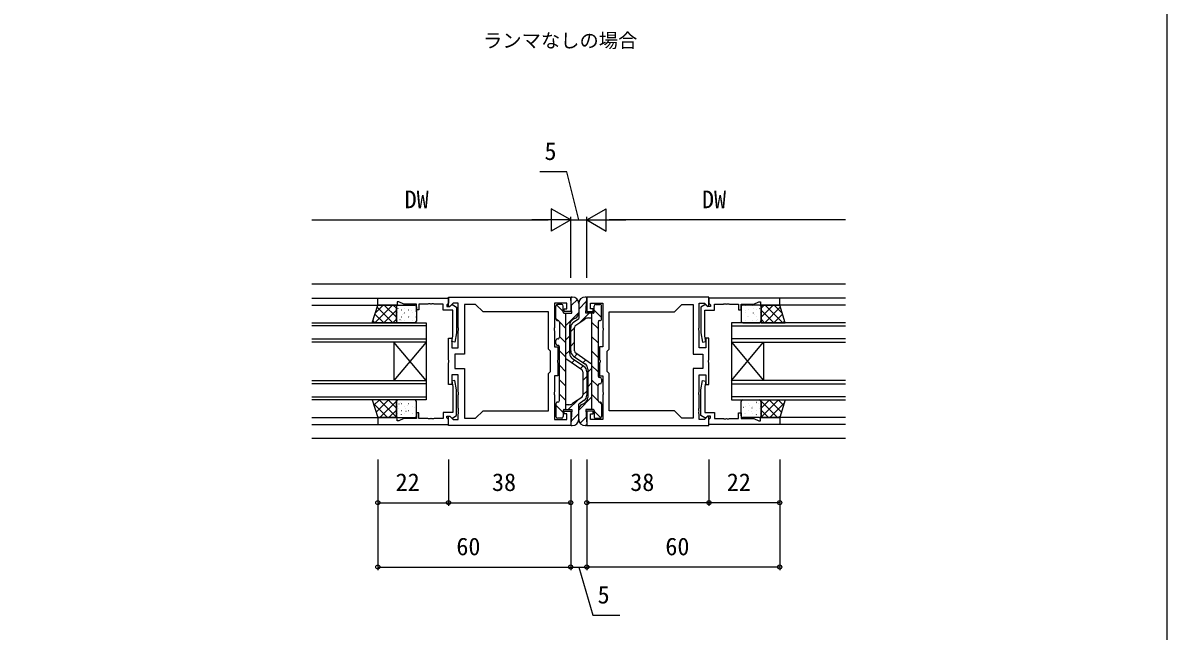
# Model space of a CAD drawing. Units: millimetres, scale not verified. Extents: x -437 to 438, y -681 to 679.
# Drawn here: x 82.4 to 438.3, y -119.5 to 69.8 of the extents above; entities that cross this region are included whole.
import ezdxf
from ezdxf.enums import TextEntityAlignment as Align

# ---------------------------------------------------------------- set-up
doc = ezdxf.new("R2010")
doc.units = ezdxf.units.MM
doc.header["$LTSCALE"] = 4
for name, color, linetype in [('0-1_USER1', 3, 'Continuous'), ('0-2_YKK_11', 7, 'Continuous'), ('0-3_YKK_12', 2, 'Continuous'), ('0-4_YKK_13', 4, 'Continuous'), ('0-6_YKK_D', 6, 'Continuous'), ('0-7_YKK_ZWAK', 7, 'Continuous')]:
    doc.layers.add(name, color=color, linetype=linetype)
doc.styles.add('ＭＳ ゴシック', font='')
doc.styles.get('ＭＳ ゴシック').set_extended_font_data('MS Gothic')

msp = doc.modelspace()

# ---------------------------------------------------------------- linework, layer by layer
at = {"layer": '0-2_YKK_11'}
for points in [[(192.8, -15.8), (214.8, -15.8), (214.8, -17.43), (214.5, -17.73), (214.3, -17.93), (214.3, -18.4), (215.25, -18.4), (215.75, -17.9), (216.088, -17.9), (217.3, -18.6), (217.3, -26.608), (216.792, -29.487), (215.808, -29.313), (216.1, -27.655), (216.1, -19.6), (213.1, -19.6), (213.1, -17.73), (210.308, -17.73), (210.125, -17.61), (209.575, -17.61), (209.392, -17.73), (209.308, -17.73), (209.125, -17.61), (208.575, -17.61), (208.392, -17.73), (205.6, -17.73), (205.6, -19.5), (204.8, -19.5), (204.8, -17.73), (200.866, -17.73), (199.3, -17), (198.8, -17), (198.8, -18), (192.8, -18)], [(317.8, -15.8), (295.8, -15.8), (295.8, -17.43), (296.1, -17.73), (296.3, -17.93), (296.3, -18.4), (295.35, -18.4), (294.85, -17.9), (294.512, -17.9), (293.3, -18.6), (293.3, -26.608), (293.808, -29.487), (294.792, -29.313), (294.5, -27.655), (294.5, -19.6), (297.5, -19.6), (297.5, -17.73), (300.292, -17.73), (300.475, -17.61), (301.025, -17.61), (301.208, -17.73), (301.292, -17.73), (301.475, -17.61), (302.025, -17.61), (302.208, -17.73), (305, -17.73), (305, -19.5), (305.8, -19.5), (305.8, -17.73), (309.735, -17.73), (311.3, -17), (311.8, -17), (311.8, -18), (317.8, -18)], [(225.53, -50.9), (245.87, -50.9), (245.87, -39.33), (246.5, -38.7), (246.5, -32.3), (245.87, -31.67), (245.87, -20.1), (225.53, -20.1), (223.23, -17.8), (219.73, -17.8), (219.73, -33.23), (216.73, -33.23), (216.73, -37.77), (219.73, -37.77), (219.73, -53.2), (223.23, -53.2)], [(285.07, -50.9), (264.73, -50.9), (264.73, -39.33), (264.1, -38.7), (264.1, -32.3), (264.73, -31.67), (264.73, -20.1), (285.07, -20.1), (287.37, -17.8), (290.87, -17.8), (290.87, -33.23), (293.87, -33.23), (293.87, -37.77), (290.87, -37.77), (290.87, -53.2), (287.37, -53.2)], [(192.8, -55.2), (214.8, -55.2), (214.8, -53.57), (214.5, -53.27), (214.3, -53.07), (214.3, -52.6), (215.25, -52.6), (215.75, -53.1), (216.088, -53.1), (217.3, -52.4), (217.3, -44.392), (216.792, -41.513), (215.808, -41.687), (216.1, -43.345), (216.1, -51.4), (213.1, -51.4), (213.1, -53.27), (210.308, -53.27), (210.125, -53.39), (209.575, -53.39), (209.392, -53.27), (209.308, -53.27), (209.125, -53.39), (208.575, -53.39), (208.392, -53.27), (205.6, -53.27), (205.6, -51.5), (204.8, -51.5), (204.8, -53.27), (200.866, -53.27), (199.3, -54), (198.8, -54), (198.8, -53), (192.8, -53)], [(317.8, -55.2), (295.8, -55.2), (295.8, -53.57), (296.1, -53.27), (296.3, -53.07), (296.3, -52.6), (295.35, -52.6), (294.85, -53.1), (294.512, -53.1), (293.3, -52.4), (293.3, -44.392), (293.808, -41.513), (294.792, -41.687), (294.5, -43.345), (294.5, -51.4), (297.5, -51.4), (297.5, -53.27), (300.292, -53.27), (300.475, -53.39), (301.025, -53.39), (301.208, -53.27), (301.292, -53.27), (301.475, -53.39), (302.025, -53.39), (302.208, -53.27), (305, -53.27), (305, -51.5), (305.8, -51.5), (305.8, -53.27), (309.735, -53.27), (311.3, -54), (311.8, -54), (311.8, -53), (317.8, -53)]]:
    msp.add_lwpolyline(points, close=True, dxfattribs=at)
for points in [[(214.8, -15.5), (252.8, -15.5), (252.8, -20), (250.8, -20), (250.8, -19.2), (251.6, -19.2), (251.6, -17.43), (247.8, -17.43), (247.8, -25.042), (247.68, -25.225), (247.68, -25.775), (247.8, -25.958), (247.8, -31), (248.8, -31), (248.8, -35.042), (248.68, -35.225), (248.68, -35.775), (248.8, -35.958), (248.8, -40), (247.8, -40), (247.8, -45.042), (247.68, -45.225), (247.68, -45.775), (247.8, -45.958), (247.8, -53.57), (251.6, -53.57), (251.6, -51.8), (250.8, -51.8), (250.8, -51), (252.8, -51), (252.8, -55.5), (214.8, -55.5), (214.8, -52.699), (215.17, -52.546), (216.194, -53.57), (217.8, -53.57), (217.8, -51.958), (217.92, -51.775), (217.92, -51.225), (217.8, -51.042)], [(217.8, -51.042), (217.8, -50.958), (217.92, -50.775), (217.92, -50.225), (217.8, -50.042), (217.8, -45.958), (217.92, -45.775), (217.92, -45.225), (217.8, -45.042), (217.8, -39.7), (215.8, -39.7), (215.8, -42.7), (214.8, -42.7), (214.8, -35.958), (214.92, -35.775), (214.92, -35.225), (214.8, -35.042), (214.8, -28.3), (215.8, -28.3), (215.8, -31.3), (217.8, -31.3), (217.8, -25.958), (217.92, -25.775), (217.92, -25.225), (217.8, -25.042), (217.8, -17.43), (216.194, -17.43), (215.17, -18.454), (214.8, -18.3), (214.8, -15.5)], [(295.8, -15.5), (257.8, -15.5), (257.8, -20), (259.8, -20), (259.8, -19.2), (259, -19.2), (259, -17.43), (262.8, -17.43), (262.8, -25.042), (262.92, -25.225), (262.92, -25.775), (262.8, -25.958), (262.8, -31), (261.8, -31), (261.8, -35.042), (261.92, -35.225), (261.92, -35.775), (261.8, -35.958), (261.8, -40), (262.8, -40), (262.8, -45.042), (262.92, -45.225), (262.92, -45.775), (262.8, -45.958), (262.8, -53.57), (259, -53.57), (259, -51.8), (259.8, -51.8), (259.8, -51), (257.8, -51), (257.8, -55.5), (295.8, -55.5), (295.8, -52.699), (295.43, -52.546), (294.406, -53.57), (292.8, -53.57), (292.8, -51.958), (292.68, -51.775), (292.68, -51.225), (292.8, -51.042)], [(292.8, -51.042), (292.8, -50.958), (292.68, -50.775), (292.68, -50.225), (292.8, -50.042), (292.8, -45.958), (292.68, -45.775), (292.68, -45.225), (292.8, -45.042), (292.8, -39.7), (294.8, -39.7), (294.8, -42.7), (295.8, -42.7), (295.8, -35.958), (295.68, -35.775), (295.68, -35.225), (295.8, -35.042), (295.8, -28.3), (294.8, -28.3), (294.8, -31.3), (292.8, -31.3), (292.8, -25.958), (292.68, -25.775), (292.68, -25.225), (292.8, -25.042), (292.8, -17.43), (294.406, -17.43), (295.43, -18.454), (295.8, -18.3), (295.8, -15.5)]]:
    msp.add_lwpolyline(points, dxfattribs=at)
at = {"layer": '0-3_YKK_12'}
for p, q in [((338.3, -11.5), (172.3, -11.5)), ((172.3, -15.8), (214.8, -15.8)), ((338.3, -15.8), (295.8, -15.8)), ((172.3, -18), (192.8, -18)), ((338.3, -18), (317.8, -18)), ((172.3, -23.5), (207.8, -23.5)), ((207.8, -24.5), (172.3, -24.5)), ((207.8, -23.5), (207.8, -29.5)), ((338.3, -23.5), (302.8, -23.5)), ((302.8, -23.5), (302.8, -29.5)), ((302.8, -24.5), (338.3, -24.5)), ((172.3, -28.5), (207.8, -28.5)), ((207.8, -29.5), (172.3, -29.5)), ((197.8, -29.5), (197.8, -41.5)), ((207.8, -29.5), (197.8, -41.5)), ((207.8, -41.5), (197.8, -29.5)), ((207.8, -29.5), (207.8, -41.5)), ((338.3, -28.5), (302.8, -28.5)), ((302.8, -29.5), (338.3, -29.5)), ((302.8, -29.5), (302.8, -41.5)), ((302.8, -29.5), (312.8, -41.5)), ((302.8, -41.5), (312.8, -29.5)), ((312.8, -29.5), (312.8, -41.5)), ((172.3, -41.5), (207.8, -41.5)), ((207.8, -42.5), (172.3, -42.5)), ((207.8, -41.5), (207.8, -47.5)), ((338.3, -41.5), (302.8, -41.5)), ((302.8, -41.5), (302.8, -47.5)), ((302.8, -42.5), (338.3, -42.5)), ((172.3, -46.5), (207.8, -46.5)), ((207.8, -47.5), (172.3, -47.5)), ((338.3, -46.5), (302.8, -46.5)), ((302.8, -47.5), (338.3, -47.5)), ((172.3, -53), (192.8, -53)), ((338.3, -53), (317.8, -53)), ((172.3, -55.2), (214.8, -55.2)), ((338.3, -55.2), (295.8, -55.2)), ((338.3, -59.5), (172.3, -59.5))]:
    msp.add_line(p, q, dxfattribs=at)
at = {"layer": '0-4_YKK_13'}
for p, q in [((252.951, -18.169), (254.865, -16.255)), ((253.1, -15.5), (253.3, -15.5)), ((257.736, -16.824), (255.3, -19.259)), ((255.3, -17.5), (255.3, -22.2)), ((255.3, -17.5), (255.3, -20.343)), ((257.5, -15.5), (257.3, -15.5)), ((257.5, -20.5), (257.8, -15.819)), ((197.335, -18), (191.835, -23.5)), ((191.924, -20.78), (194.644, -23.5)), ((194.507, -18), (192.015, -20.492)), ((192.602, -18.629), (197.472, -23.5)), ((198.585, -19.578), (194.663, -23.5)), ((194.801, -18), (198.585, -21.784)), ((197.629, -18), (198.585, -18.955)), ((198.585, -23), (198.585, -18.5)), ((198.88, -18.215), (198.918, -18.215)), ((198.88, -20.457), (198.918, -20.457)), ((199.004, -18.181), (199.012, -18.183)), ((199.015, -19.098), (199.078, -19.139)), ((199.085, -18), (204.3, -18)), ((200.091, -19.426), (200.129, -19.426)), ((200.613, -20.881), (200.62, -20.883)), ((201.032, -20.433), (201.095, -20.474)), ((201.062, -18.909), (201.069, -18.912)), ((201.16, -18.215), (201.198, -18.215)), ((201.16, -20.457), (201.198, -20.457)), ((202.371, -19.426), (202.409, -19.426)), ((203.402, -19.738), (203.409, -19.74)), ((203.44, -18.215), (203.478, -18.215)), ((203.44, -20.457), (203.478, -20.457)), ((204.634, -19.879), (204.697, -19.92)), ((204.651, -19.426), (204.689, -19.426)), ((204.8, -18.5), (204.8, -23)), ((248.2, -22.3), (248.2, -18.3)), ((248.425, -17.883), (250.5, -19.958)), ((250, -17.8), (248.7, -17.8)), ((250.5, -20.2), (250.5, -18.3)), ((251.042, -20.5), (251.3, -20.758)), ((251.3, -24.31), (255.3, -20.31)), ((251.3, -50.5), (251.3, -20.5)), ((258.55, -20.5), (255.607, -23.442)), ((259.8, -20.5), (257.5, -20.5)), ((259.3, -20.5), (259.3, -50.5)), ((260.1, -20.2), (260.1, -18.3)), ((262.4, -21.911), (260.1, -19.611)), ((260.6, -17.8), (261.9, -17.8)), ((262.4, -22.3), (262.4, -18.3)), ((305.8, -18.5), (305.8, -23)), ((305.966, -19.879), (305.903, -19.92)), ((305.949, -19.426), (305.911, -19.426)), ((311.515, -18), (306.3, -18)), ((307.16, -18.215), (307.123, -18.215)), ((307.16, -20.457), (307.123, -20.457)), ((307.198, -19.738), (307.191, -19.74)), ((308.229, -19.426), (308.191, -19.426)), ((309.44, -18.215), (309.403, -18.215)), ((309.44, -20.457), (309.403, -20.457)), ((309.568, -20.433), (309.505, -20.474)), ((309.538, -18.909), (309.531, -18.912)), ((309.987, -20.881), (309.98, -20.883)), ((310.509, -19.426), (310.471, -19.426)), ((311.585, -19.098), (311.522, -19.139)), ((311.596, -18.181), (311.589, -18.183)), ((311.72, -18.215), (311.683, -18.215)), ((311.72, -20.457), (311.683, -20.457)), ((315.799, -18), (312.015, -21.784)), ((312.971, -18), (312.015, -18.955)), ((312.015, -23), (312.015, -18.5)), ((312.015, -19.578), (315.937, -23.5)), ((317.998, -18.629), (313.128, -23.5)), ((313.265, -18), (318.765, -23.5)), ((318.676, -20.78), (315.956, -23.5)), ((316.094, -18), (318.586, -20.492)), ((191.246, -22.93), (191.816, -23.5)), ((198.585, -22.407), (197.492, -23.5)), ((198.88, -22.7), (198.918, -22.7)), ((204.3, -23.5), (199.085, -23.5)), ((199.678, -22.475), (199.741, -22.517)), ((200.091, -21.669), (200.129, -21.669)), ((200.128, -22.84), (200.135, -22.842)), ((201.16, -22.7), (201.198, -22.7)), ((202.371, -21.669), (202.409, -21.669)), ((202.67, -21.609), (202.677, -21.612)), ((203.44, -22.7), (203.478, -22.7)), ((204.651, -21.669), (204.689, -21.669)), ((248.2, -22.148), (248.855, -22.803)), ((248.8, -22.8), (248.7, -22.8)), ((249.297, -23.245), (251.3, -25.248)), ((249.3, -23.3), (249.3, -28)), ((252.5, -33.044), (252.5, -24.264)), ((254.292, -22.079), (253.508, -22.527)), ((253.677, -23.302), (255.3, -22.2)), ((254.351, -24.297), (257.219, -22.346)), ((258.344, -22), (259.3, -22)), ((261.3, -25.301), (259.3, -23.301)), ((261.3, -23.3), (261.3, -40)), ((261.8, -22.8), (261.9, -22.8)), ((305.949, -21.669), (305.911, -21.669)), ((306.3, -23.5), (311.515, -23.5)), ((307.16, -22.7), (307.123, -22.7)), ((307.93, -21.609), (307.923, -21.612)), ((308.229, -21.669), (308.191, -21.669)), ((309.44, -22.7), (309.403, -22.7)), ((310.472, -22.84), (310.465, -22.842)), ((310.509, -21.669), (310.471, -21.669)), ((310.922, -22.475), (310.859, -22.517)), ((311.72, -22.7), (311.683, -22.7)), ((312.015, -22.407), (313.108, -23.5)), ((319.354, -22.93), (318.784, -23.5)), ((249.3, -27.738), (251.3, -29.738)), ((251.3, -28.8), (252.5, -27.6)), ((252.801, -32.238), (252.801, -24.956)), ((254.001, -25.049), (252.801, -26.249)), ((254.001, -32.242), (254.001, -24.958)), ((261.3, -29.791), (259.3, -27.791)), ((248.2, -30), (248.2, -29)), ((248.8, -28.5), (248.7, -28.5)), ((248.7, -30.5), (248.8, -30.5)), ((249.3, -47.7), (249.3, -31)), ((254.001, -29.539), (252.801, -30.739)), ((249.3, -32.228), (251.3, -34.228)), ((251.3, -33.29), (252.5, -32.09)), ((256.249, -38.097), (251.3, -34.731)), ((253.115, -35.965), (253.975, -35.105)), ((256.923, -37.108), (253.376, -34.698)), ((253.677, -33.892), (257.224, -36.302)), ((254.813, -33.217), (253.951, -34.078)), ((254.351, -32.903), (259.3, -36.269)), ((257.485, -35.034), (256.625, -35.895)), ((261.3, -34.281), (259.3, -32.281)), ((249.3, -36.719), (251.3, -38.719)), ((255.788, -37.783), (256.649, -36.922)), ((256.6, -38.758), (256.6, -46.042)), ((257.8, -38.762), (257.8, -46.043)), ((259.3, -37.71), (258.1, -38.91)), ((258.1, -37.956), (258.1, -46.736)), ((261.3, -38.771), (259.3, -36.771)), ((249.3, -41.209), (251.3, -43.209)), ((256.6, -41.461), (257.8, -40.261)), ((259.3, -42.2), (258.1, -43.4)), ((261.3, -43.262), (259.3, -41.262)), ((261.901, -40.5), (261.8, -40.5)), ((261.8, -42.5), (261.901, -42.5)), ((262.401, -41), (262.401, -42)), ((249.3, -45.699), (251.3, -47.699)), ((256.6, -45.951), (257.8, -44.751)), ((261.303, -47.755), (259.3, -45.752)), ((261.3, -47.7), (261.3, -43)), ((191.392, -48.532), (195.86, -53)), ((193.291, -47.5), (191.599, -49.191)), ((196.119, -47.5), (192.277, -51.342)), ((193.188, -47.5), (198.585, -52.897)), ((198.585, -47.863), (193.448, -53)), ((196.017, -47.5), (198.585, -50.068)), ((198.585, -48), (198.585, -52.5)), ((198.88, -49.61), (198.918, -49.61)), ((204.3, -47.5), (199.085, -47.5)), ((199.366, -48.714), (199.429, -48.755)), ((199.956, -48.347), (199.963, -48.35)), ((200.091, -48.579), (200.129, -48.579)), ((201.16, -49.61), (201.198, -49.61)), ((202.048, -49.088), (202.055, -49.091)), ((202.371, -48.579), (202.409, -48.579)), ((203.44, -49.61), (203.478, -49.61)), ((204.106, -49.817), (204.113, -49.82)), ((204.651, -48.579), (204.689, -48.579)), ((204.8, -52.5), (204.8, -48)), ((248.2, -48.7), (248.2, -52.7)), ((248.2, -49.089), (250.5, -51.389)), ((248.8, -48.2), (248.7, -48.2)), ((252.256, -49), (251.3, -49)), ((252.051, -50.5), (254.993, -47.557)), ((256.25, -46.703), (253.381, -48.654)), ((259.3, -46.69), (255.3, -50.69)), ((256.923, -47.698), (255.3, -48.8)), ((255.3, -53.5), (255.3, -48.8)), ((256.308, -48.921), (257.093, -48.473)), ((262.4, -48.852), (261.745, -48.197)), ((261.8, -48.2), (261.9, -48.2)), ((262.4, -48.7), (262.4, -52.7)), ((305.8, -52.5), (305.8, -48)), ((305.949, -48.579), (305.911, -48.579)), ((306.3, -47.5), (311.515, -47.5)), ((306.494, -49.817), (306.487, -49.82)), ((307.16, -49.61), (307.123, -49.61)), ((308.229, -48.579), (308.191, -48.579)), ((308.552, -49.088), (308.545, -49.091)), ((309.44, -49.61), (309.403, -49.61)), ((310.509, -48.579), (310.471, -48.579)), ((310.644, -48.347), (310.637, -48.35)), ((311.234, -48.714), (311.171, -48.755)), ((311.72, -49.61), (311.683, -49.61)), ((317.412, -47.5), (312.015, -52.897)), ((314.583, -47.5), (312.015, -50.068)), ((312.015, -47.863), (317.152, -53)), ((312.015, -48), (312.015, -52.5)), ((314.481, -47.5), (318.323, -51.342)), ((319.208, -48.532), (314.74, -53)), ((317.309, -47.5), (319.001, -49.191)), ((192.694, -52.662), (193.031, -53)), ((198.585, -50.691), (196.276, -53)), ((198.775, -52.191), (198.782, -52.193)), ((198.88, -51.852), (198.918, -51.852)), ((199.085, -53), (204.3, -53)), ((199.224, -50.219), (199.231, -50.221)), ((200.029, -52.091), (200.092, -52.133)), ((200.091, -50.821), (200.129, -50.821)), ((200.832, -52.919), (200.839, -52.922)), ((201.16, -51.852), (201.198, -51.852)), ((201.383, -50.049), (201.446, -50.09)), ((201.564, -51.048), (201.571, -51.05)), ((202.371, -50.821), (202.409, -50.821)), ((203.44, -51.852), (203.478, -51.852)), ((203.656, -51.789), (203.664, -51.791)), ((204.651, -50.821), (204.689, -50.821)), ((250, -53.2), (248.7, -53.2)), ((250.5, -50.8), (250.5, -52.7)), ((250.8, -50.5), (253.1, -50.5)), ((253.1, -50.5), (252.801, -55.181)), ((252.865, -54.176), (255.3, -51.741)), ((255.3, -53.5), (255.3, -50.657)), ((257.65, -52.831), (255.735, -54.745)), ((259.558, -50.5), (259.3, -50.242)), ((260.1, -50.8), (260.1, -52.7)), ((262.176, -53.117), (260.1, -51.042)), ((260.6, -53.2), (261.9, -53.2)), ((305.949, -50.821), (305.911, -50.821)), ((311.515, -53), (306.3, -53)), ((306.944, -51.789), (306.937, -51.791)), ((307.16, -51.852), (307.123, -51.852)), ((308.229, -50.821), (308.191, -50.821)), ((309.036, -51.048), (309.029, -51.05)), ((309.217, -50.049), (309.155, -50.09)), ((309.44, -51.852), (309.403, -51.852)), ((309.768, -52.919), (309.761, -52.922)), ((310.509, -50.821), (310.471, -50.821)), ((310.571, -52.091), (310.508, -52.133)), ((311.376, -50.219), (311.369, -50.221)), ((311.72, -51.852), (311.683, -51.852)), ((311.826, -52.191), (311.818, -52.193)), ((312.015, -50.691), (314.324, -53)), ((317.907, -52.662), (317.569, -53)), ((253.1, -55.5), (253.3, -55.5)), ((257.5, -55.5), (257.3, -55.5))]:
    msp.add_line(p, q, dxfattribs=at)
for points in [[(250.8, -20.5), (253.1, -20.5), (252.801, -15.819)], [(259.8, -50.5), (257.5, -50.5), (257.8, -55.18)]]:
    msp.add_lwpolyline(points, dxfattribs=at)
for points in [[(192.8, -18), (198.585, -18), (198.585, -23.5), (191.066, -23.5)], [(317.8, -18), (312.015, -18), (312.015, -23.5), (319.534, -23.5)], [(192.8, -53), (198.585, -53), (198.585, -47.5), (191.066, -47.5)], [(317.8, -53), (312.015, -53), (312.015, -47.5), (319.534, -47.5)]]:
    msp.add_lwpolyline(points, close=True, dxfattribs=at)
for centre, radius, start, end in [((253.1, -15.8), 0.3, 90, 183.65976), ((253.3, -17.5), 2, 360, 90), ((257.3, -17.5), 2, 90, 180), ((257.5, -15.8), 0.3, 356.34024, 90), ((199.085, -18.5), 0.5, 90, 180), ((204.3, -18.5), 0.5, 0, 90), ((248.7, -18.3), 0.5, 89.99641, 179.99641), ((250, -18.3), 0.5, 359.99641, 89.99641), ((250.8, -20.2), 0.3, 179.99641, 270), ((253.3, -20.343), 2, 299.74538, 360), ((259.8, -20.2), 0.3, 270, 0.00359), ((260.6, -18.3), 0.5, 90.00359, 180.00359), ((261.9, -18.3), 0.5, 0.00359, 90.00359), ((306.3, -18.5), 0.5, 90, 180), ((311.515, -18.5), 0.5, 0, 90), ((199.085, -23), 0.5, 180, 270), ((204.3, -23), 0.5, 270, 0), ((248.7, -22.3), 0.5, 179.99641, 270), ((248.8, -23.3), 0.5, 360, 89.99997), ((254.5, -24.264), 2, 119.74538, 180), ((254.801, -24.956), 2, 124.16806, 180.00289), ((254.801, -24.958), 0.8, 124.21613, 180.00289), ((258.344, -24), 2, 90, 124.21613), ((261.8, -23.3), 0.5, 90, 180), ((261.9, -22.3), 0.5, 270, 0.00359), ((306.3, -23), 0.5, 180, 270), ((311.515, -23), 0.5, 270, 0), ((248.8, -28), 0.5, 269.99641, 360), ((248.7, -29), 0.5, 89.99641, 179.99641), ((248.7, -30), 0.5, 179.99641, 269.99641), ((248.8, -31), 0.5, 0, 89.97137), ((254.5, -33.044), 2, 180, 235.81101), ((254.801, -32.237), 2, 180.00289, 235.81101), ((254.801, -32.241), 0.8, 180.00289, 235.78387), ((255.8, -38.758), 0.8, 0.00289, 55.78387), ((255.8, -38.762), 2, 0.00289, 55.81101), ((256.1, -37.956), 2, 0, 55.81101), ((261.8, -40), 0.5, 180, 269.97137), ((261.8, -43), 0.5, 89.99641, 180), ((261.901, -41), 0.5, 359.99641, 89.99641), ((261.901, -42), 0.5, 269.99641, 359.99641), ((255.8, -46.042), 0.8, 304.21613, 0.00289), ((255.8, -46.044), 2, 304.16806, 0.00289), ((199.085, -48), 0.5, 90, 180), ((204.3, -48), 0.5, 0, 90), ((248.7, -48.7), 0.5, 90, 180.00359), ((248.8, -47.7), 0.5, 270, 0), ((252.256, -47), 2, 270, 304.21613), ((257.3, -50.657), 2, 119.74538, 180), ((256.1, -46.736), 2, 299.74538, 0), ((261.8, -47.7), 0.5, 180, 269.99997), ((261.9, -48.7), 0.5, 359.99641, 90), ((306.3, -48), 0.5, 90, 180), ((311.515, -48), 0.5, 0, 90), ((199.085, -52.5), 0.5, 180, 270), ((204.3, -52.5), 0.5, 270, 0), ((248.7, -52.7), 0.5, 180.00359, 270.00359), ((250, -52.7), 0.5, 270.00359, 0.00359), ((250.8, -50.8), 0.3, 90, 180.00359), ((259.8, -50.8), 0.3, 359.99641, 90), ((260.6, -52.7), 0.5, 179.99641, 269.99641), ((261.9, -52.7), 0.5, 269.99641, 359.99641), ((306.3, -52.5), 0.5, 180, 270), ((311.515, -52.5), 0.5, 270, 0), ((253.1, -55.2), 0.3, 176.34024, 270), ((253.3, -53.5), 2, 270, 0), ((257.3, -53.5), 2, 180, 270), ((257.5, -55.2), 0.3, 270, 3.65976)]:
    msp.add_arc(centre, radius, start, end, dxfattribs=at)
at = {"layer": '0-6_YKK_D'}
for p, q in [((252.8, 8.5), (246.738, 12)), ((246.738, 12), (246.738, 5)), ((257.8, 8.5), (263.862, 12)), ((263.862, 5), (263.862, 12)), ((172.3, 8.5), (245.8, 8.5)), ((252.8, 8.5), (240.676, 8.5)), ((252.8, 8.5), (246.738, 5)), ((252.8, -9.5), (252.8, 9.5)), ((252.8, -9.5), (252.8, 9.5)), ((252.8, 8.5), (257.8, 8.5)), ((257.8, -9.5), (257.8, 9.5)), ((257.8, -9.5), (257.8, 9.5)), ((257.8, 8.5), (263.862, 5)), ((257.8, 8.5), (269.924, 8.5)), ((338.3, 8.5), (264.8, 8.5)), ((192.8, -66), (192.8, -80.5)), ((192.8, -66), (192.8, -100.5)), ((214.8, -66), (214.8, -80.5)), ((214.8, -66), (214.8, -80.5)), ((252.8, -66), (252.8, -80.5)), ((252.8, -66), (252.8, -100.5)), ((252.8, -66), (252.8, -100.5)), ((257.8, -66), (257.8, -80.5)), ((257.8, -66), (257.8, -100.5)), ((257.8, -66), (257.8, -100.5)), ((295.8, -66), (295.8, -80.5)), ((295.8, -66), (295.8, -80.5)), ((317.8, -66), (317.8, -80.5)), ((317.8, -66), (317.8, -100.5)), ((192.8, -79.5), (214.8, -79.5)), ((214.8, -79.5), (252.8, -79.5)), ((295.8, -79.5), (257.8, -79.5)), ((317.8, -79.5), (295.8, -79.5)), ((192.8, -99.5), (252.8, -99.5)), ((252.8, -99.5), (257.8, -99.5)), ((317.8, -99.5), (257.8, -99.5))]:
    msp.add_line(p, q, dxfattribs=at)
for points in [[(255.3, 8.5), (251.552, 23.5), (243.206, 23.5)], [(255.3, -99.5), (259.72, -114.5), (268.067, -114.5)]]:
    msp.add_lwpolyline(points, dxfattribs=at)
for centre in [(192.8, -79.5), (214.8, -79.5), (214.8, -79.5), (252.8, -79.5), (257.8, -79.5), (295.8, -79.5), (295.8, -79.5), (317.8, -79.5), (192.8, -99.5), (252.8, -99.5), (252.8, -99.5), (257.8, -99.5), (257.8, -99.5), (317.8, -99.5)]:
    msp.add_circle(centre, 0.637, dxfattribs=at)
at = {"layer": '0-7_YKK_ZWAK'}
msp.add_lwpolyline([(-436.7, -681.2), (438.3, -681.2), (438.3, 643.8)], dxfattribs=at)

# ---------------------------------------------------------------- texts
at = {"layer": '0-1_USER1', "style": 'ＭＳ ゴシック'}
msp.add_text('ランマなしの場合', height=4.399, dxfattribs=at).set_placement((225.534, 60.805), align=Align.BOTTOM_LEFT)
at = {"layer": '0-6_YKK_D', "style": 'ＭＳ ゴシック'}
for s, p in [('5', (244.652, 25.5)), ('DW', (201.145, 10.5)), ('DW', (293.645, 10.5)), ('22', (198.345, -77.5)), ('38', (228.324, -77.5)), ('38', (271.324, -77.5)), ('22', (301.345, -77.5)), ('60', (217.239, -97.5)), ('60', (282.239, -97.5)), ('5', (261.166, -112.5))]:
    msp.add_text(s, height=5.499, dxfattribs=at).set_placement(p, align=Align.BOTTOM_LEFT)

doc.saveas('drawing.dxf')
